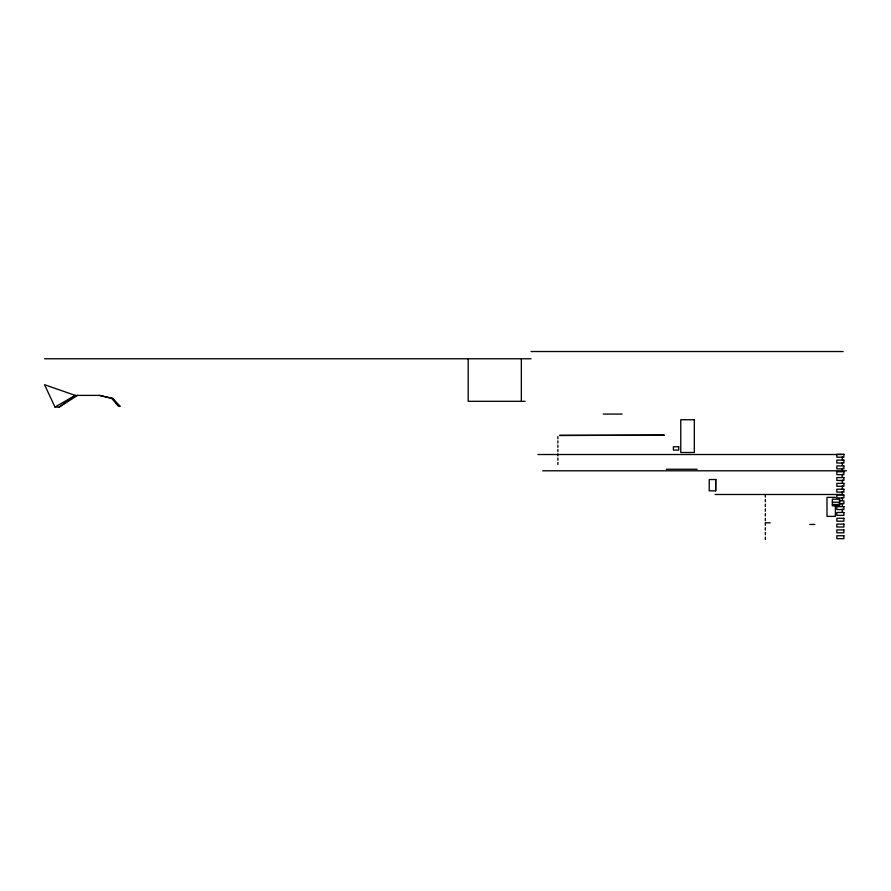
<?xml version="1.0" encoding="UTF-8"?>
<svg xmlns="http://www.w3.org/2000/svg" width="891" height="891" viewBox="0 0 891 891"><rect width="100%" height="100%" fill="white"/><g stroke="black" fill="none" stroke-linecap="round" stroke-linejoin="round"><path stroke-width="1.34" d="M54.986 407.076L75.212 395.392L44.55 384.7L54.986 407.076L59.24 407.076L75.212 395.392L99.502 395.392L112.611 398.366L120.229 406.385L118.703 406.385L111.642 398.366L99.502 395.392M59.24 407.076L77.528 395.392M531.058 351.522L843.131 351.522M44.55 358.772L531.058 358.772M111.642 398.366L112.611 398.366L118.703 406.385M525.089 401.306L468.209 401.306L468.209 358.772M603.207 414.081L622.141 414.081M537.93 454.51L842.307 454.51M666.279 469.256L697.174 469.256M542.742 470.793L846.45 470.793M715.707 479.525L709.225 479.525L709.225 490.83L715.685 490.83L715.707 479.525L715.685 490.83M715.05 494.483L842.307 494.483M835.379 497.367L826.982 497.367L826.982 516.379L835.379 516.379L835.379 505.52M839.188 500.831L843.888 500.831L843.888 503.738L839.188 503.738M832.361 502.212L839.634 502.212M832.361 504.506L839.634 504.506M765.347 522.839L770.236 522.839M809.774 524.454L814.831 524.454M842.307 456.771L842.307 459.678M842.307 462.585L842.307 465.492M842.307 468.399L842.307 471.306M842.307 474.224L842.307 477.13M842.307 480.037L842.307 482.944M842.307 485.851L842.307 488.758M842.307 491.665L842.307 494.572M842.307 497.49L842.307 500.397M842.307 503.304L842.307 506.211M842.307 509.117L842.307 512.024M765.347 494.772L765.347 497.133M765.347 499.483L765.347 501.833M765.347 504.183L765.347 506.545M765.347 508.895L765.347 511.245M765.347 513.595L765.347 515.945M765.347 518.306L765.347 520.656M765.347 523.006L765.347 525.356M765.347 527.706L765.347 530.067M765.347 532.417L765.347 534.767M765.347 537.117L765.347 539.478M557.877 436.601L557.877 438.751M557.877 440.9L557.877 443.039M557.877 445.188L557.877 447.338M557.877 449.476L557.877 451.626M557.877 453.775L557.877 455.925M557.877 458.063L557.877 460.213M557.877 462.362L557.877 464.501M521.346 358.772L521.346 401.306M694.323 419.739L680.769 419.739L680.769 452.494L694.323 452.494L694.323 419.739M664.229 435.176L559.57 435.432L664.229 435.176M678.708 446.759L673.384 446.759L673.384 450.078L678.708 450.078L678.708 446.759M843.888 454.299L836.838 454.299L836.838 457.206L843.888 457.206L843.888 454.299M843.888 460.112L836.838 460.112L836.838 463.019L843.888 463.019L843.888 460.112M843.888 465.926L836.838 465.926L836.838 468.844L843.888 468.844L843.888 465.926M843.888 471.751L836.838 471.751L836.838 474.658L843.888 474.658L843.888 471.751M843.888 477.565L836.838 477.565L836.838 480.472L843.888 480.472L843.888 477.565M843.888 483.379L836.838 483.379L836.838 486.286L843.888 486.286L843.888 483.379M843.888 489.204L836.838 489.204L836.838 492.11L843.888 492.11L843.888 489.204M843.888 495.017L836.838 495.017L836.838 497.924L843.888 497.924L843.888 495.017M839.634 499.16L832.361 499.16L832.361 505.821L839.634 505.821L839.634 499.16M843.888 506.645L836.838 506.645L836.838 509.552L843.888 509.552L843.888 506.645M843.888 512.47L836.838 512.47L836.838 515.377L843.888 515.377L843.888 512.47M843.888 518.284L836.838 518.284L836.838 521.19L843.888 521.19L843.888 518.284M843.888 524.097L836.838 524.097L836.838 527.004L843.888 527.004L843.888 524.097M843.888 529.911L836.838 529.911L836.838 532.818L843.888 532.818L843.888 529.911M843.888 535.736L836.838 535.736L836.838 538.643L843.888 538.643L843.888 535.736"/></g></svg>
